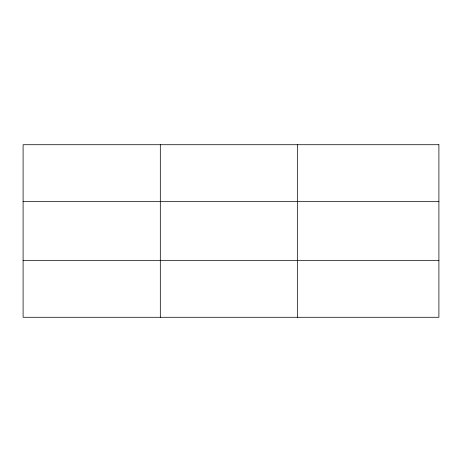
<?xml version="1.0" encoding="UTF-8"?>
<svg xmlns="http://www.w3.org/2000/svg" width="462" height="462" viewBox="0 0 462 462"><rect width="100%" height="100%" fill="white"/><g stroke="black" fill="none" stroke-linecap="round" stroke-linejoin="round"><path stroke-width="0.69" d="M160.314 144.716L160.314 317.284M297.528 144.716L297.528 317.284M23.1 201.663L438.9 201.663M23.1 260.337L438.9 260.337M438.9 144.716L438.9 317.284L23.1 317.284L23.1 144.716L438.9 144.716"/></g></svg>
